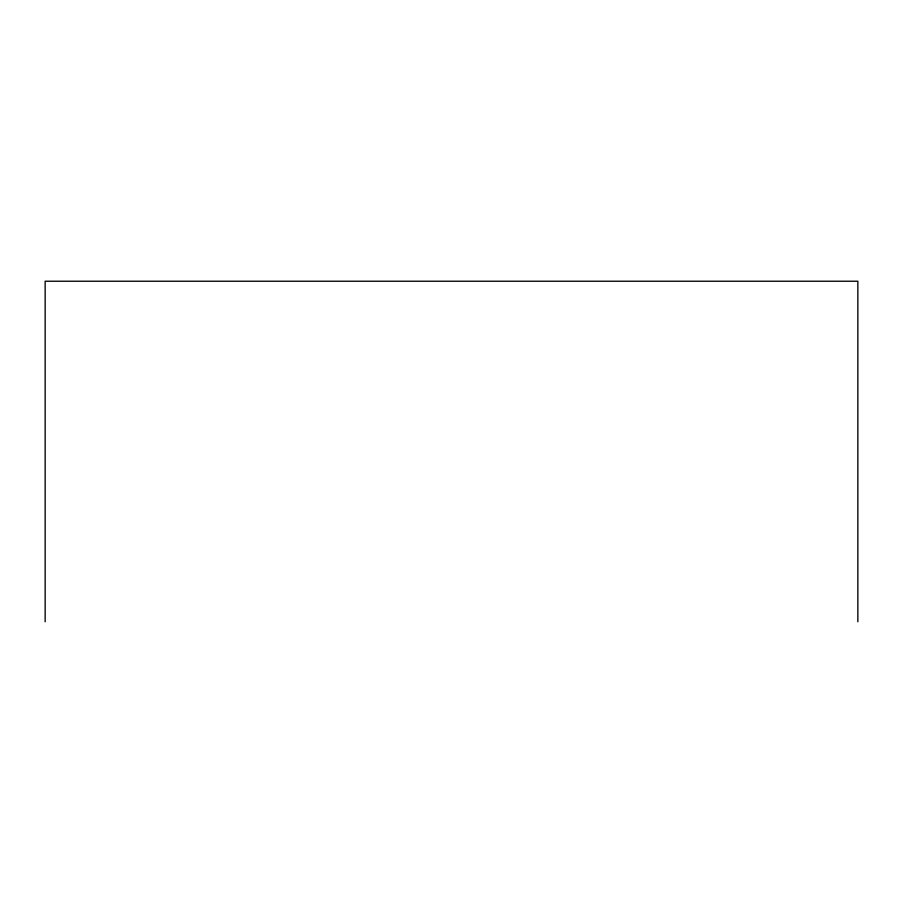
<?xml version="1.0" encoding="UTF-8"?>
<svg xmlns="http://www.w3.org/2000/svg" width="903" height="903" viewBox="0 0 903 903"><rect width="100%" height="100%" fill="white"/><g stroke="black" fill="none" stroke-linecap="round" stroke-linejoin="round"><path stroke-width="1.35" d="M857.85 621.772L857.85 281.228L45.15 281.228L45.15 621.772"/></g></svg>
